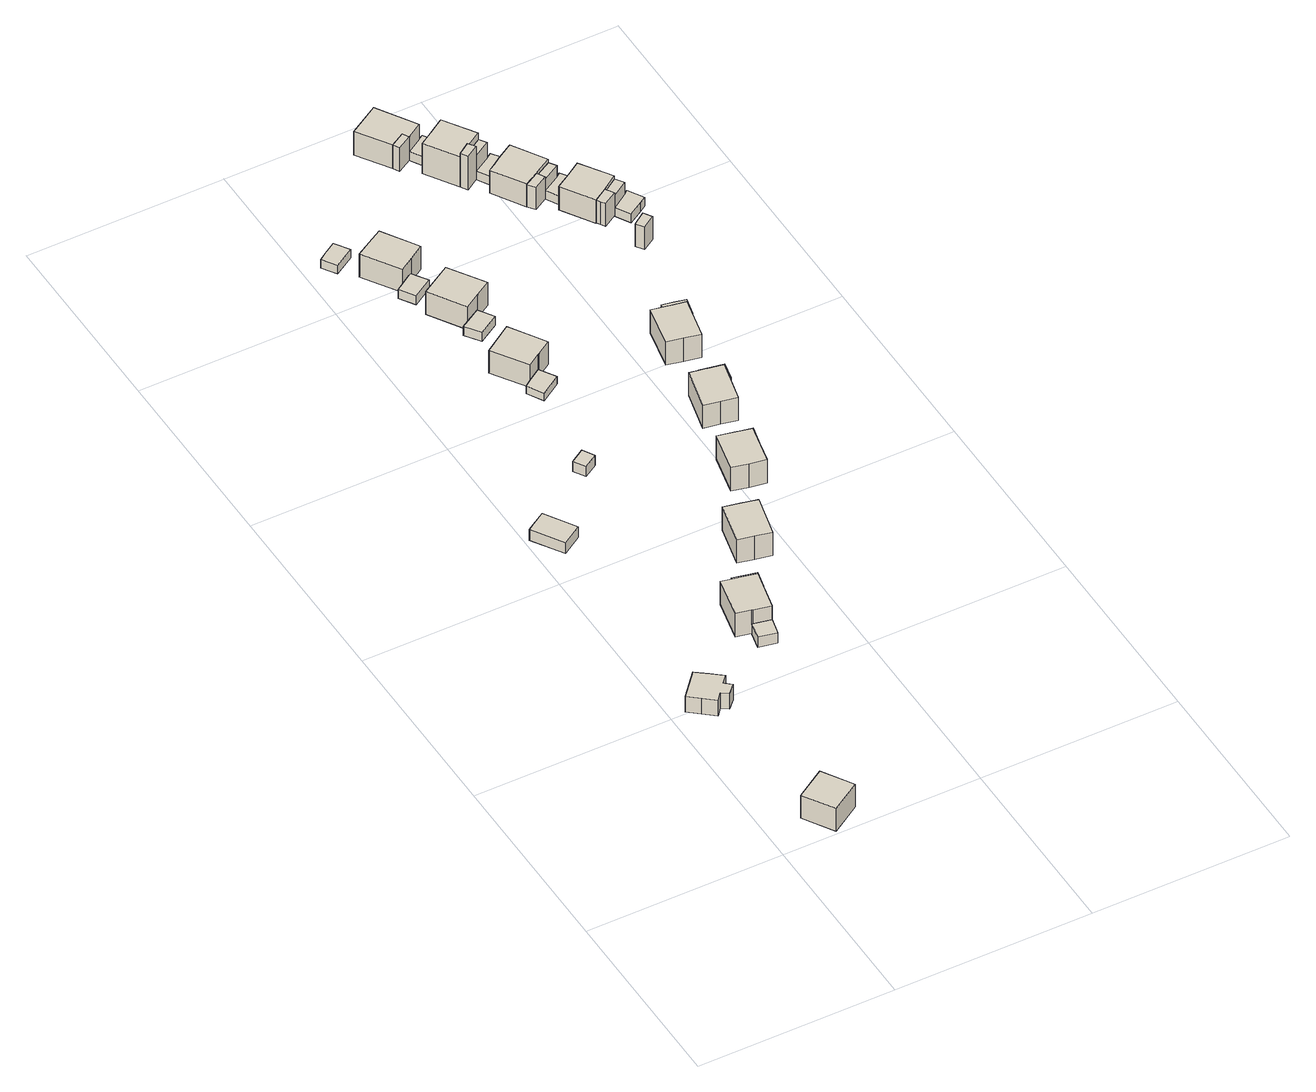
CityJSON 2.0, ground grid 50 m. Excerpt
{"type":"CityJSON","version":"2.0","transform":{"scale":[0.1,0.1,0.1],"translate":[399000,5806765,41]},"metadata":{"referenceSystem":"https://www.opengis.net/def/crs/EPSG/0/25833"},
"CityObjects":{
"building1":{"type":"Building","attributes":{"Gemeindeschluessel":"11000008","BezugspunktDach":"2200","function":"31001_1010","measuredHeight":9.15,"storeysAboveGround":1},"address":[{"country":"Germany","locality":"Berlin","thoroughfareNumber":"39","thoroughfareName":"Am Klarpfuhl"}],"geometry":[{"type":"Solid","lod":"1","boundaries":[[[[0,1,2,3]],[[4,5,6,7]],[[4,7,3,2]],[[5,4,2,1]],[[6,5,1,0]],[[7,6,0,3]]]]}]},
"building2":{"type":"Building","attributes":{"Gemeindeschluessel":"11000008","BezugspunktDach":"2200","function":"31001_1010","measuredHeight":7.08,"storeysAboveGround":1},"address":[{"country":"Germany","locality":"Berlin","thoroughfareNumber":"35","thoroughfareName":"Am Klarpfuhl"}],"geometry":[{"type":"Solid","lod":"1","boundaries":[[[[8,9,10,11,12,13,14,15,16,17]],[[18,19,20,21,22,23,24,25,26,27]],[[18,27,17,16]],[[19,18,16,15]],[[20,19,15,14]],[[21,20,14,13]],[[22,21,13,12]],[[23,22,12,11]],[[24,23,11,10]],[[25,24,10,9]],[[26,25,9,8]],[[27,26,8,17]]]]}]},
"building3":{"type":"Building","attributes":{"Gemeindeschluessel":"11000008","BezugspunktDach":"2200","function":"31001_2463","measuredHeight":3.18,"storeysAboveGround":1},"address":[{"country":"Germany","locality":"Berlin","thoroughfareNumber":"177 (1)","thoroughfareName":"Deutschtaler Straße"}],"geometry":[{"type":"Solid","lod":"1","boundaries":[[[[28,29,30,31,32]],[[33,34,35,36,37]],[[33,37,32,31]],[[34,33,31,30]],[[35,34,30,29]],[[36,35,29,28]],[[37,36,28,32]]]]}]},
"building4":{"type":"Building","attributes":{"Gemeindeschluessel":"11000008","function":"31001_1010"},"address":[{"country":"Germany","locality":"Berlin","thoroughfareNumber":"33","thoroughfareName":"Am Klarpfuhl"}],"children":["building4-1","building4-2"]},
"building4-1":{"type":"BuildingPart","attributes":{"BezugspunktDach":"2200","measuredHeight":7.86,"storeysAboveGround":2},"parents":["building4"],"geometry":[{"type":"MultiSurface","lod":"1","boundaries":[[[38,39,40,41,42,43,44,45]],[[46,47,48,49,50,51,52,53]],[[46,53,45,44]],[[47,46,44,43]],[[48,47,43,42]],[[49,48,42,41]],[[50,49,41,40]],[[54,55,40,39]],[[56,54,51,39,38]],[[53,52,38,45]],[[51,50,55,54]],[[52,51,54,56]]]}]},
"building4-2":{"type":"BuildingPart","attributes":{"BezugspunktDach":"2200","measuredHeight":3.17,"storeysAboveGround":2},"parents":["building4"],"geometry":[{"type":"MultiSurface","lod":"1","boundaries":[[[57,55,56,58]],[[59,60,61,62]],[[59,62,58,56]],[[60,59,52,51,50]],[[61,60,55,57]],[[62,61,57,58]],[[50,51,54,55]],[[56,54,51,52]]]}]},
"building5":{"type":"Building","attributes":{"Gemeindeschluessel":"11000008","BezugspunktDach":"2200","function":"31001_2463","measuredHeight":2.63,"storeysAboveGround":1},"address":[{"country":"Germany","locality":"Berlin","thoroughfareNumber":"33 (1)","thoroughfareName":"Am Klarpfuhl"}],"geometry":[{"type":"Solid","lod":"1","boundaries":[[[[63,64,65,66,67]],[[68,69,70,49,47]],[[68,47,67,66]],[[69,68,66,65]],[[70,69,65,64]],[[49,70,64,63]],[[47,49,63,67]]]]}]},
"building6":{"type":"Building","attributes":{"Gemeindeschluessel":"11000008","BezugspunktDach":"2200","function":"31001_2523","measuredHeight":3.12,"storeysAboveGround":1},"address":[{"country":"Germany","locality":"Berlin","thoroughfareNumber":"28A","thoroughfareName":"Am Klarpfuhl"}],"geometry":[{"type":"Solid","lod":"1","boundaries":[[[[71,72,73,74]],[[75,76,77,78]],[[75,78,74,73]],[[76,75,73,72]],[[77,76,72,71]],[[78,77,71,74]]]]}]},
"building7":{"type":"Building","attributes":{"Gemeindeschluessel":"11000008","BezugspunktDach":"2200","function":"31001_1010","measuredHeight":7.84,"storeysAboveGround":2},"address":[{"country":"Germany","locality":"Berlin","thoroughfareNumber":"31","thoroughfareName":"Am Klarpfuhl"}],"geometry":[{"type":"Solid","lod":"1","boundaries":[[[[79,80,81,82,83,84]],[[85,86,87,88,89,90]],[[85,90,84,83]],[[86,85,83,82]],[[87,86,82,81]],[[88,87,81,80]],[[89,88,80,79]],[[90,89,79,84]]]]}]},
"building8":{"type":"Building","attributes":{"Gemeindeschluessel":"11000008","BezugspunktDach":"2200","function":"31001_2463","measuredHeight":2.54,"storeysAboveGround":1},"address":[{"country":"Germany","locality":"Berlin","thoroughfareNumber":"22 (1)","thoroughfareName":"Am Klarpfuhl"}],"geometry":[{"type":"Solid","lod":"1","boundaries":[[[[91,92,93,94,95]],[[96,97,98,99,100]],[[96,100,95,94]],[[97,96,94,93]],[[98,97,93,92]],[[99,98,92,91]],[[100,99,91,95]]]]}]},
"building9":{"type":"Building","attributes":{"Gemeindeschluessel":"11000008","BezugspunktDach":"2200","function":"31001_2463","measuredHeight":2.36,"storeysAboveGround":1},"address":[{"country":"Germany","locality":"Berlin","thoroughfareNumber":"28 (1)","thoroughfareName":"Am Klarpfuhl"}],"geometry":[{"type":"Solid","lod":"1","boundaries":[[[[101,102,103,104,105]],[[106,107,108,109,110]],[[106,110,105,104]],[[107,106,104,103]],[[108,107,103,102]],[[109,108,102,101]],[[110,109,101,105]]]]}]},
"building10":{"type":"Building","attributes":{"Gemeindeschluessel":"11000008","BezugspunktDach":"2200","function":"31001_1010","measuredHeight":7.68,"storeysAboveGround":2},"address":[{"country":"Germany","locality":"Berlin","thoroughfareNumber":"28","thoroughfareName":"Am Klarpfuhl"}],"geometry":[{"type":"Solid","lod":"1","boundaries":[[[[111,112,113,114,115,116,117]],[[118,119,120,121,107,106,122]],[[118,122,117,116]],[[119,118,116,115]],[[120,119,115,114]],[[121,120,114,113]],[[107,121,113,112]],[[106,107,112,111]],[[122,106,111,117]]]]}]},
"building11":{"type":"Building","attributes":{"Gemeindeschluessel":"11000008","BezugspunktDach":"2200","function":"31001_2463","measuredHeight":2.81,"storeysAboveGround":1},"address":[{"country":"Germany","locality":"Berlin","thoroughfareNumber":"31 (1)","thoroughfareName":"Am Klarpfuhl"}],"geometry":[{"type":"Solid","lod":"1","boundaries":[[[[123,124,125,126,127,128,129]],[[130,131,132,133,134,135,136]],[[130,136,129,128]],[[131,130,128,127]],[[132,131,127,126]],[[133,132,126,125]],[[134,133,125,124]],[[135,134,124,123]],[[136,135,123,129]]]]}]},
"building12":{"type":"Building","attributes":{"Gemeindeschluessel":"11000008","BezugspunktDach":"2200","function":"31001_2463","measuredHeight":2.66,"storeysAboveGround":1},"address":[{"country":"Germany","locality":"Berlin","thoroughfareNumber":"24 (1)","thoroughfareName":"Am Klarpfuhl"}],"geometry":[{"type":"Solid","lod":"1","boundaries":[[[[137,138,139,140,141]],[[142,143,144,145,146]],[[142,146,141,140]],[[143,142,140,139]],[[144,143,139,138]],[[145,144,138,137]],[[146,145,137,141]]]]}]},
"building13":{"type":"Building","attributes":{"Gemeindeschluessel":"11000008","BezugspunktDach":"2200","function":"31001_1010","measuredHeight":7.89,"storeysAboveGround":2},"address":[{"country":"Germany","locality":"Berlin","thoroughfareNumber":"24","thoroughfareName":"Am Klarpfuhl"}],"geometry":[{"type":"Solid","lod":"1","boundaries":[[[[147,148,149,150,151,152]],[[153,154,155,156,157,158]],[[153,158,152,151]],[[154,153,151,150]],[[155,154,150,149]],[[156,155,149,148]],[[157,156,148,147]],[[158,157,147,152]]]]}]},
"building14":{"type":"Building","attributes":{"Gemeindeschluessel":"11000008","BezugspunktDach":"2200","function":"31001_2463","measuredHeight":2.73,"storeysAboveGround":1},"address":[{"country":"Germany","locality":"Berlin","thoroughfareNumber":"26 (1)","thoroughfareName":"Am Klarpfuhl"}],"geometry":[{"type":"Solid","lod":"1","boundaries":[[[[159,160,161,162,163]],[[164,165,166,167,168]],[[164,168,163,162]],[[165,164,162,161]],[[166,165,161,160]],[[167,166,160,159]],[[168,167,159,163]]]]}]},
"building15":{"type":"Building","attributes":{"Gemeindeschluessel":"11000008","BezugspunktDach":"2200","function":"31001_1010","measuredHeight":7.73,"storeysAboveGround":2},"address":[{"country":"Germany","locality":"Berlin","thoroughfareNumber":"26","thoroughfareName":"Am Klarpfuhl"}],"geometry":[{"type":"Solid","lod":"1","boundaries":[[[[169,170,171,172,173,174]],[[175,176,177,178,179,180]],[[175,180,174,173]],[[176,175,173,172]],[[177,176,172,171]],[[178,177,171,170]],[[179,178,170,169]],[[180,179,169,174]]]]}]},
"building16":{"type":"Building","attributes":{"Gemeindeschluessel":"11000008","BezugspunktDach":"2200","function":"31001_1010","measuredHeight":7.98,"storeysAboveGround":2},"address":[{"country":"Germany","locality":"Berlin","thoroughfareNumber":"29","thoroughfareName":"Am Klarpfuhl"}],"geometry":[{"type":"Solid","lod":"1","boundaries":[[[[181,182,183,184,185,186,187]],[[188,189,190,191,192,193,194]],[[188,194,187,186]],[[189,188,186,185]],[[190,189,185,184]],[[191,190,184,183]],[[192,191,183,182]],[[193,192,182,181]],[[194,193,181,187]]]]}]},
"building17":{"type":"Building","attributes":{"Gemeindeschluessel":"11000008","BezugspunktDach":"2200","function":"31001_2463","measuredHeight":2.72,"storeysAboveGround":1},"address":[{"country":"Germany","locality":"Berlin","thoroughfareNumber":"29 (1)","thoroughfareName":"Am Klarpfuhl"}],"geometry":[{"type":"Solid","lod":"1","boundaries":[[[[195,196,197,198,199]],[[200,201,202,191,189]],[[200,189,199,198]],[[201,200,198,197]],[[202,201,197,196]],[[191,202,196,195]],[[189,191,195,199]]]]}]},
"building18":{"type":"Building","attributes":{"Gemeindeschluessel":"11000008","BezugspunktDach":"2200","function":"31001_1010","measuredHeight":7.82,"storeysAboveGround":2},"address":[{"country":"Germany","locality":"Berlin","thoroughfareNumber":"27","thoroughfareName":"Am Klarpfuhl"}],"geometry":[{"type":"Solid","lod":"1","boundaries":[[[[203,204,205,206,207,208,209]],[[210,211,212,213,214,215,216]],[[210,216,209,208]],[[211,210,208,207]],[[212,211,207,206]],[[213,212,206,205]],[[214,213,205,204]],[[215,214,204,203]],[[216,215,203,209]]]]}]},
"building19":{"type":"Building","attributes":{"Gemeindeschluessel":"11000008","BezugspunktDach":"2200","function":"31001_2463","measuredHeight":2.53,"storeysAboveGround":1},"address":[{"country":"Germany","locality":"Berlin","thoroughfareNumber":"27 (1)","thoroughfareName":"Am Klarpfuhl"}],"geometry":[{"type":"Solid","lod":"1","boundaries":[[[[217,218,219,220,221]],[[222,223,224,225,226]],[[222,226,221,220]],[[223,222,220,219]],[[224,223,219,218]],[[225,224,218,217]],[[226,225,217,221]]]]}]},
"building20":{"type":"Building","attributes":{"Gemeindeschluessel":"11000008","BezugspunktDach":"2200","function":"31001_1010","measuredHeight":7.96,"storeysAboveGround":2},"address":[{"country":"Germany","locality":"Berlin","thoroughfareNumber":"25","thoroughfareName":"Am Klarpfuhl"}],"geometry":[{"type":"Solid","lod":"1","boundaries":[[[[227,228,229,230,231,232,233]],[[234,235,236,237,238,239,240]],[[234,240,233,232]],[[235,234,232,231]],[[236,235,231,230]],[[237,236,230,229]],[[238,237,229,228]],[[239,238,228,227]],[[240,239,227,233]]]]}]},
"building21":{"type":"Building","attributes":{"Gemeindeschluessel":"11000008","BezugspunktDach":"2200","function":"51009_1610","measuredHeight":7.35,"storeysAboveGround":0},"address":[{"country":"Germany","locality":"Berlin"}],"geometry":[{"type":"Solid","lod":"1","boundaries":[[[[241,242,243,244,245]],[[246,247,248,249,250]],[[246,250,245,244]],[[247,246,244,243]],[[248,247,243,242]],[[249,248,242,241]],[[250,249,241,245]]]]}]},
"building22":{"type":"Building","attributes":{"Gemeindeschluessel":"11000008","BezugspunktDach":"2200","function":"31001_1010","measuredHeight":8.02,"storeysAboveGround":2},"address":[{"country":"Germany","locality":"Berlin","thoroughfareNumber":"17","thoroughfareName":"Am Klarpfuhl"}],"geometry":[{"type":"Solid","lod":"1","boundaries":[[[[245,244,242,251,252,253,254,255]],[[256,257,258,259,248,246,250,260]],[[256,260,255,254]],[[257,256,254,253]],[[258,257,253,252]],[[259,258,252,251]],[[248,259,251,242]],[[246,248,242,244]],[[250,246,244,245]],[[260,250,245,255]]]]}]},
"building23":{"type":"Building","attributes":{"Gemeindeschluessel":"11000008","BezugspunktDach":"2200","function":"31001_2463","measuredHeight":2.68,"storeysAboveGround":1},"address":[{"country":"Germany","locality":"Berlin","thoroughfareNumber":"17 (1)","thoroughfareName":"Am Klarpfuhl"}],"geometry":[{"type":"Solid","lod":"1","boundaries":[[[[261,262,263,264,265]],[[258,266,267,268,248]],[[258,248,265,264]],[[266,258,264,263]],[[267,266,263,262]],[[268,267,262,261]],[[248,268,261,265]]]]}]},
"building24":{"type":"Building","attributes":{"Gemeindeschluessel":"11000008","BezugspunktDach":"2200","function":"51009_1610","measuredHeight":10.11,"storeysAboveGround":0},"address":[{"country":"Germany","locality":"Berlin"}],"geometry":[{"type":"Solid","lod":"1","boundaries":[[[[269,270,271,272]],[[273,274,275,276]],[[273,276,272,271]],[[274,273,271,270]],[[275,274,270,269]],[[276,275,269,272]]]]}]},
"building25":{"type":"Building","attributes":{"Gemeindeschluessel":"11000008","BezugspunktDach":"2200","function":"31001_2463","measuredHeight":3.73,"storeysAboveGround":1},"address":[{"country":"Germany","locality":"Berlin","thoroughfareNumber":"25 (1)","thoroughfareName":"Am Klarpfuhl"}],"geometry":[{"type":"Solid","lod":"1","boundaries":[[[[277,278,279,280,281,282,283]],[[284,285,286,287,237,288,235]],[[284,235,283,282]],[[285,284,282,281]],[[286,285,281,280]],[[287,286,280,279]],[[237,287,279,278]],[[288,237,278,277]],[[235,288,277,283]]]]}]},
"building26":{"type":"Building","attributes":{"Gemeindeschluessel":"11000008","function":"31001_1010"},"address":[{"country":"Germany","locality":"Berlin","thoroughfareNumber":"19","thoroughfareName":"Am Klarpfuhl"}],"children":["building26-1","building26-2"]},
"building26-1":{"type":"BuildingPart","attributes":{"BezugspunktDach":"2200","measuredHeight":10.89,"storeysAboveGround":2},"parents":["building26"],"geometry":[{"type":"MultiSurface","lod":"1","boundaries":[[[289,290,291,292,293,294,295,296,297]],[[268,298,267,299,300,301,273,276,302]],[[268,302,297,296]],[[298,268,296,295]],[[267,298,295,294]],[[299,267,294,293]],[[300,299,293,292]],[[303,304,300,292,291]],[[273,305,303,301,291,290]],[[276,273,290,289]],[[302,276,289,297]],[[301,300,304,303]],[[301,303,305,273]]]}]},
"building26-2":{"type":"BuildingPart","attributes":{"BezugspunktDach":"2200","measuredHeight":7.22,"storeysAboveGround":2},"parents":["building26"],"geometry":[{"type":"MultiSurface","lod":"1","boundaries":[[[306,307,304,305]],[[300,308,274,273]],[[308,300,304,307]],[[274,308,307,306]],[[273,274,306,305]],[[304,300,301,303]],[[273,305,303,301]]]}]},
"building27":{"type":"Building","attributes":{"Gemeindeschluessel":"11000008","BezugspunktDach":"2200","function":"51009_1610","measuredHeight":7.33,"storeysAboveGround":0},"address":[{"country":"Germany","locality":"Berlin"}],"geometry":[{"type":"Solid","lod":"1","boundaries":[[[[309,310,311,312,313]],[[314,315,316,317,318]],[[314,318,313,312]],[[315,314,312,311]],[[316,315,311,310]],[[317,316,310,309]],[[318,317,309,313]]]]}]},
"building28":{"type":"Building","attributes":{"Gemeindeschluessel":"11000008","BezugspunktDach":"2200","function":"31001_2463","measuredHeight":2.7,"storeysAboveGround":1},"address":[{"country":"Germany","locality":"Berlin","thoroughfareNumber":"19 (1)","thoroughfareName":"Am Klarpfuhl"}],"geometry":[{"type":"Solid","lod":"1","boundaries":[[[[319,320,321,322,323]],[[308,324,325,326,274]],[[308,274,323,322]],[[324,308,322,321]],[[325,324,321,320]],[[326,325,320,319]],[[274,326,319,323]]]]}]},
"building29":{"type":"Building","attributes":{"Gemeindeschluessel":"11000008","function":"31001_1010"},"address":[{"country":"Germany","locality":"Berlin","thoroughfareNumber":"21","thoroughfareName":"Am Klarpfuhl"}],"children":["building29-1","building29-2"]},
"building29-1":{"type":"BuildingPart","attributes":{"BezugspunktDach":"2200","measuredHeight":7.92,"storeysAboveGround":2},"parents":["building29"],"geometry":[{"type":"MultiSurface","lod":"1","boundaries":[[[327,328,329,330,331,332,333,334,335]],[[326,336,325,337,338,339,314,318,340]],[[326,340,335,334]],[[336,326,334,333]],[[325,336,333,332]],[[337,325,332,331]],[[338,337,331,330]],[[341,342,330,329]],[[343,341,339,329,328]],[[318,314,328,327]],[[340,318,327,335]],[[339,338,342,341]],[[344,314,339,341,343]]]}]},
"building29-2":{"type":"BuildingPart","attributes":{"BezugspunktDach":"2200","measuredHeight":5.95,"storeysAboveGround":2},"parents":["building29"],"geometry":[{"type":"MultiSurface","lod":"1","boundaries":[[[345,346,342,343]],[[338,347,316,314]],[[347,338,342,346]],[[316,347,346,345]],[[314,316,345,343]],[[339,341,342,338,348]],[[343,341,339,314]]]}]},
"building30":{"type":"Building","attributes":{"Gemeindeschluessel":"11000008","BezugspunktDach":"2200","function":"31001_2463","measuredHeight":2.58,"storeysAboveGround":1},"address":[{"country":"Germany","locality":"Berlin","thoroughfareNumber":"21 (1)","thoroughfareName":"Am Klarpfuhl"}],"geometry":[{"type":"Solid","lod":"1","boundaries":[[[[349,350,351,352,353]],[[347,354,355,356,316]],[[347,316,353,352]],[[354,347,352,351]],[[355,354,351,350]],[[356,355,350,349]],[[316,356,349,353]]]]}]},
"building31":{"type":"Building","attributes":{"Gemeindeschluessel":"11000008","BezugspunktDach":"2200","function":"51009_1610","measuredHeight":7.46,"storeysAboveGround":0},"address":[{"country":"Germany","locality":"Berlin"}],"geometry":[{"type":"Solid","lod":"1","boundaries":[[[[357,358,359,360,361,362]],[[363,364,365,366,367,368]],[[363,368,362,361]],[[364,363,361,360]],[[365,364,360,359]],[[366,365,359,358]],[[367,366,358,357]],[[368,367,357,362]]]]}]},
"building32":{"type":"Building","attributes":{"Gemeindeschluessel":"11000008","BezugspunktDach":"2200","function":"51009_1610","measuredHeight":6.86,"storeysAboveGround":0},"address":[{"country":"Germany","locality":"Berlin"}],"geometry":[{"type":"Solid","lod":"1","boundaries":[[[[369,370,371,372]],[[373,374,375,376]],[[373,376,372,371]],[[374,373,371,370]],[[375,374,370,369]],[[376,375,369,372]]]]}]},
"building33":{"type":"Building","attributes":{"Gemeindeschluessel":"11000008","function":"31001_1010"},"address":[{"country":"Germany","locality":"Berlin","thoroughfareNumber":"23","thoroughfareName":"Am Klarpfuhl"}],"children":["building33-1","building33-2"]},
"building33-1":{"type":"BuildingPart","attributes":{"BezugspunktDach":"2200","measuredHeight":7.99,"storeysAboveGround":2},"parents":["building33"],"geometry":[{"type":"MultiSurface","lod":"1","boundaries":[[[362,361,377,378,379,380,381]],[[382,383,384,385,386,387,388]],[[382,388,381,380]],[[383,382,380,379]],[[384,383,379,378]],[[389,390,378,377]],[[386,385,377,361],[386,391,389,385]],[[387,386,361,362]],[[388,387,362,381]],[[385,384,390,389]],[[389,391,386,385]]]}]},
"building33-2":{"type":"BuildingPart","attributes":{"BezugspunktDach":"2200","measuredHeight":6.21,"storeysAboveGround":2},"parents":["building33"],"geometry":[{"type":"MultiSurface","lod":"1","boundaries":[[[392,393,390,391]],[[384,394,395,386]],[[386,385,384]],[[394,384,390,393]],[[395,394,393,392]],[[386,395,392,391]],[[384,385,389,390]],[[391,389,385,386]]]}]},
"building34":{"type":"Building","attributes":{"Gemeindeschluessel":"11000008","BezugspunktDach":"2200","function":"31001_2463","measuredHeight":2.72,"storeysAboveGround":1},"address":[{"country":"Germany","locality":"Berlin","thoroughfareNumber":"23 (1)","thoroughfareName":"Am Klarpfuhl"}],"geometry":[{"type":"Solid","lod":"1","boundaries":[[[[396,397,398,399,400,401]],[[394,402,403,404,405,395]],[[394,395,401,400]],[[402,394,400,399]],[[403,402,399,398]],[[404,403,398,397]],[[405,404,397,396]],[[395,405,396,401]]]]}]}
},
"vertices":[
[139,8,76],[214,55,76],[167,130,76],[92,83,76],[167,130,7],[214,55,7],[139,8,7],[92,83,7],
[65,479,58],[94,455,58],[110,474,58],[127,463,58],[148,484,58],[131,498,58],[148,517,58],[119,540,58],[90,562,58],[37,502,58],[90,562,11],[119,540,11],[148,517,11],[131,498,11],[148,484,11],[127,463,11],[110,474,11],[94,455,11],[65,479,11],[37,502,11],
[50,1060,60],[100,1092,60],[52,1169,60],[17,1147,60],[2,1137,60],[17,1147,28],[52,1169,28],[100,1092,28],[50,1060,28],[2,1137,28],
[278,631,102],[282,630,102],[324,621,102],[348,727,102],[306,737,102],[303,737,102],[264,746,102],[241,639,102],[264,746,32],[303,737,32],[306,737,32],[348,727,32],[324,621,32],[282,630,32],[278,631,32],[241,639,32],[282,630,61],[324,621,61],[278,631,61],
[314,577,61],[268,587,61],[278,631,30],[324,621,30],[314,577,30],[268,587,30],
[348,727,59],[362,724,59],[372,770,59],[313,783,59],[303,737,59],[313,783,32],[372,770,32],[362,724,32],
[210,1250,63],[244,1271,63],[227,1300,63],[192,1278,63],[227,1300,32],[244,1271,32],[210,1250,32],[192,1278,32],
[401,834,103],[442,825,103],[467,932,103],[426,942,103],[385,951,103],[360,843,103],[385,951,33],[426,942,33],[467,932,33],[442,825,33],[401,834,33],[360,843,33],
[55,2088,58],[105,2118,58],[81,2154,58],[50,2135,58],[32,2122,58],[50,2135,32],[81,2154,32],[105,2118,32],[55,2088,32],[32,2122,32],
[247,1503,60],[298,1536,60],[273,1576,60],[241,1555,60],[224,1543,60],[241,1555,37],[273,1576,37],[298,1536,37],[247,1503,37],[224,1543,37],
[241,1555,105],[273,1576,105],[277,1578,105],[313,1601,105],[257,1689,105],[221,1665,105],[185,1641,105],[221,1665,37],[257,1689,37],[313,1601,37],[277,1578,37],[185,1641,37],
[467,932,58],[480,930,58],[485,952,58],[489,975,58],[430,986,58],[426,964,58],[421,943,58],[426,964,32],[430,986,32],[489,975,32],[485,952,32],[480,930,32],[467,932,32],[421,943,32],
[156,1914,60],[206,1945,60],[180,1984,60],[150,1964,60],[131,1952,60],[150,1964,34],[180,1984,34],[206,1945,34],[156,1914,34],[131,1952,34],
[150,1964,103],[185,1987,103],[221,2009,103],[165,2097,103],[128,2076,103],[91,2054,103],[128,2076,33],[165,2097,33],[221,2009,33],[185,1987,33],[150,1964,33],[91,2054,33],
[223,1739,62],[274,1770,62],[249,1807,62],[214,1786,62],[197,1776,62],[214,1786,35],[249,1807,35],[274,1770,35],[223,1739,35],[197,1776,35],
[214,1786,105],[253,1810,105],[291,1833,105],[234,1921,105],[196,1898,105],[158,1875,105],[196,1898,36],[234,1921,36],[291,1833,36],[253,1810,36],[214,1786,36],[158,1875,36],
[504,1041,105],[545,1033,105],[567,1136,105],[526,1146,105],[521,1147,105],[486,1155,105],[463,1050,105],[486,1155,34],[521,1147,34],[526,1146,34],[567,1136,34],[545,1033,34],[504,1041,34],[463,1050,34],
[567,1136,61],[582,1135,61],[592,1178,61],[530,1190,61],[521,1147,61],[530,1190,34],[592,1178,34],[582,1135,34],
[549,1248,104],[589,1239,104],[614,1347,104],[573,1355,104],[570,1356,104],[533,1363,104],[508,1256,104],[533,1363,35],[570,1356,35],[573,1355,35],[614,1347,35],[589,1239,35],[549,1248,35],[508,1256,35],
[614,1347,59],[630,1344,59],[640,1389,59],[580,1401,59],[570,1356,59],[580,1401,34],[640,1389,34],[630,1344,34],[614,1347,34],[570,1356,34],
[578,1464,105],[619,1455,105],[642,1563,105],[600,1571,105],[597,1572,105],[559,1580,105],[538,1473,105],[559,1580,35],[597,1572,35],[600,1571,35],[642,1563,35],[619,1455,35],[578,1464,35],[538,1473,35],
[336,2306,104],[372,2327,104],[368,2335,104],[363,2343,104],[327,2322,104],[363,2343,33],[368,2335,33],[372,2327,33],[336,2306,33],[327,2322,33],
[374,2328,104],[411,2351,104],[350,2448,104],[312,2425,104],[274,2402,104],[312,2425,33],[350,2448,33],[411,2351,33],[374,2328,33],[274,2402,33],
[395,2288,60],[447,2321,60],[422,2358,60],[411,2351,60],[372,2327,60],[422,2358,33],[447,2321,33],[395,2288,33],
[438,2180,134],[470,2200,134],[457,2217,134],[427,2197,134],[457,2217,33],[470,2200,33],[438,2180,33],[427,2197,33],
[627,1566,66],[642,1563,66],[656,1560,66],[666,1605,66],[637,1612,66],[608,1618,66],[597,1572,66],[608,1618,35],[637,1612,35],[666,1605,35],[656,1560,35],[627,1566,35],
[427,2197,124],[457,2217,124],[463,2221,124],[500,2244,124],[449,2322,124],[447,2321,124],[413,2299,124],[395,2288,124],[376,2276,124],[413,2299,33],[449,2322,33],[500,2244,33],[463,2221,33],[376,2276,33],[463,2221,105],[500,2244,105],[457,2217,105],
[470,2200,105],[512,2225,105],[512,2225,33],
[537,2051,100],[571,2071,100],[566,2081,100],[560,2090,100],[523,2069,100],[560,2090,33],[566,2081,33],[571,2071,33],[537,2051,33],[523,2069,33],
[494,2160,60],[551,2196,60],[524,2233,60],[512,2225,60],[470,2200,60],[524,2233,33],[551,2196,33],[494,2160,33],
[523,2069,102],[560,2090,102],[563,2092,102],[604,2115,102],[553,2197,102],[551,2196,102],[513,2173,102],[494,2160,102],[474,2148,102],[513,2173,33],[553,2197,33],[604,2115,33],[563,2092,33],[474,2148,33],[563,2092,92],[604,2115,92],[560,2090,92],[560,2090,64],
[571,2071,92],[616,2097,92],[616,2097,33],[584,2104,33],
[593,2033,59],[650,2069,59],[626,2104,59],[616,2097,59],[571,2071,59],[626,2104,33],[650,2069,33],[593,2033,33],
[636,1936,105],[642,1926,105],[677,1946,105],[670,1957,105],[663,1967,105],[630,1946,105],[663,1967,36],[670,1957,36],[677,1946,36],[642,1926,36],[636,1936,36],[630,1946,36],
[681,1819,104],[712,1839,104],[699,1860,104],[667,1838,104],[699,1860,35],[712,1839,35],[681,1819,35],[667,1838,35],
[667,1970,105],[703,1994,105],[652,2070,105],[616,2047,105],[580,2025,105],[616,2047,34],[652,2070,34],[703,1994,34],[667,1970,34],[663,1967,34],[630,1946,34],[580,2025,34],[667,1970,96],[703,1994,96],[663,1967,96],
[677,1946,96],[717,1973,96],[717,1973,34],[677,1946,34],
[698,1910,61],[734,1932,61],[750,1942,61],[727,1981,61],[717,1973,61],[677,1946,61],[727,1981,34],[750,1942,34],[734,1932,34],[698,1910,34]
]}
